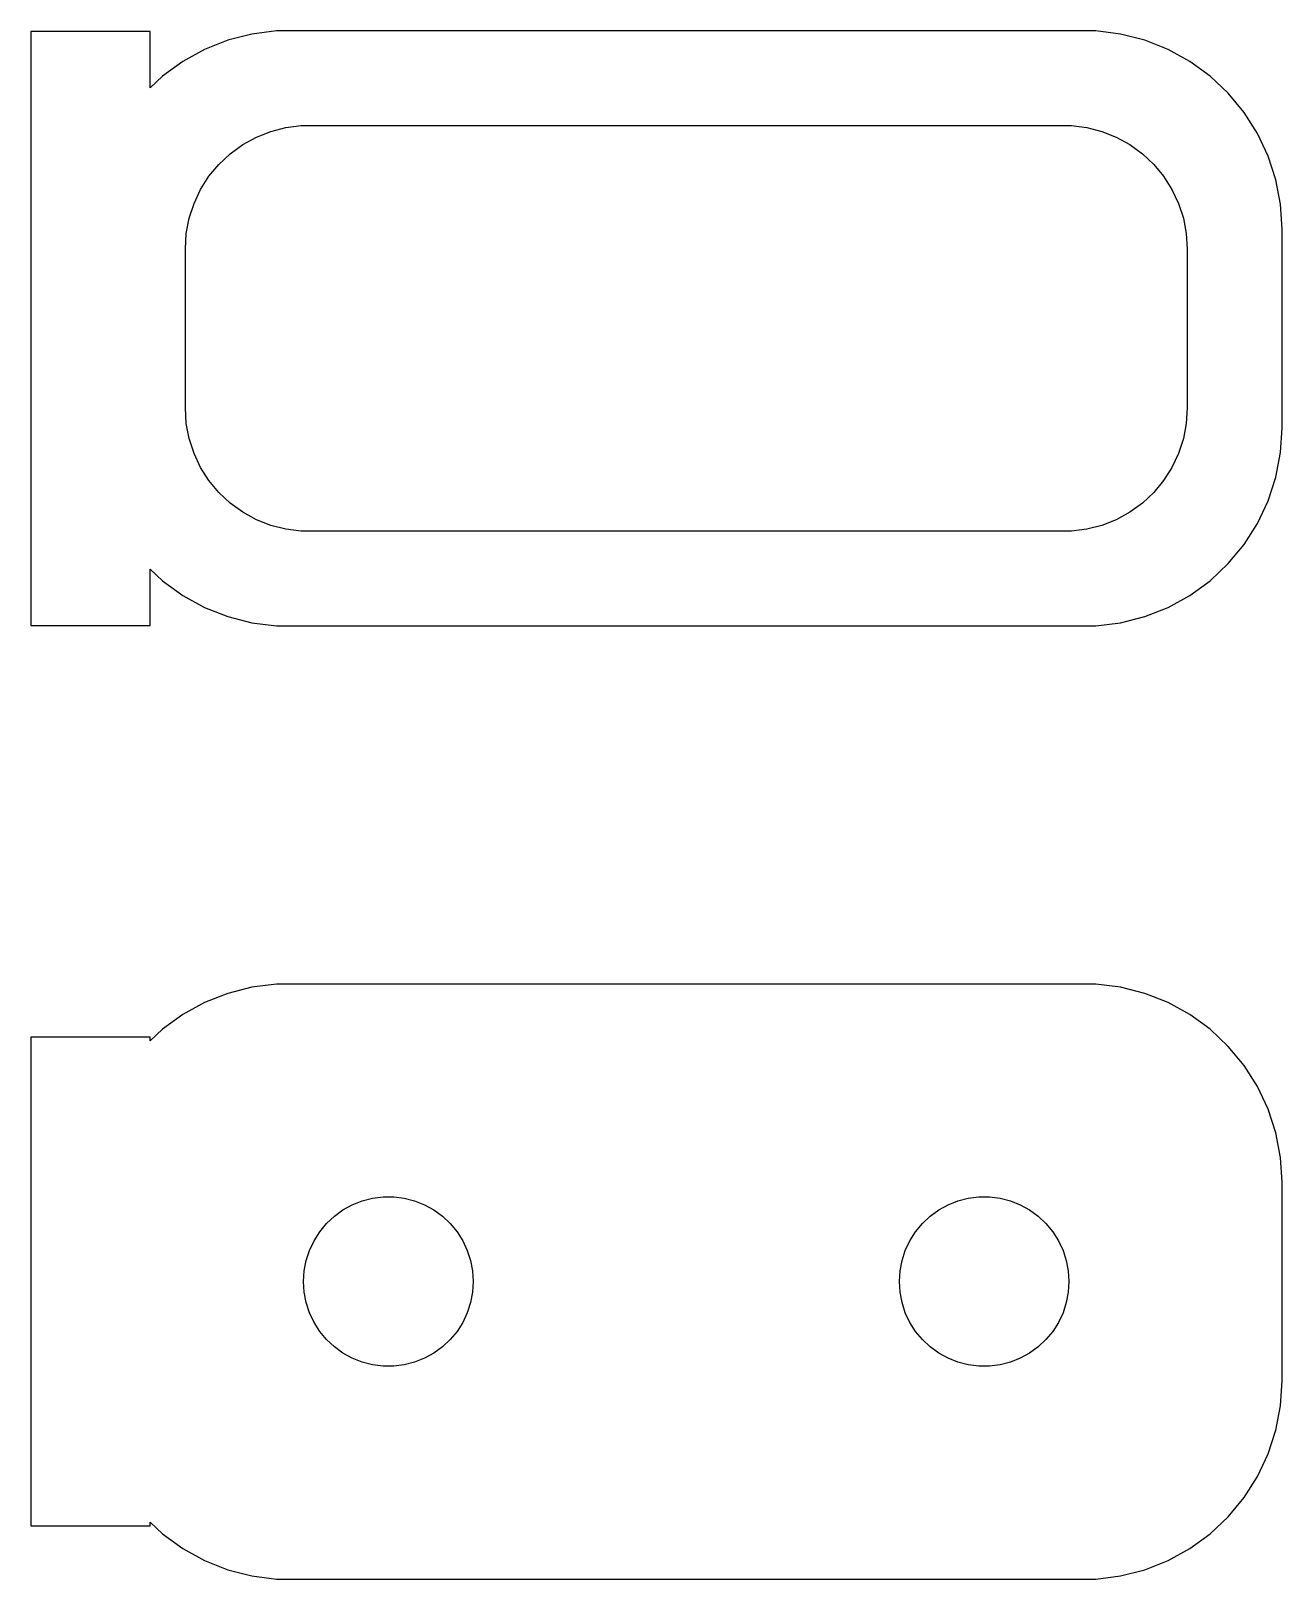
# Model space of a CAD drawing. Header units: metres. Extents: x -16.5 to 15, y 40.5 to 79.5.
import ezdxf

# ---------------------------------------------------------------- set-up
doc = ezdxf.new("R2010")
doc.units = ezdxf.units.M

msp = doc.modelspace()

# ---------------------------------------------------------------- linework, layer by layer
for p, q in [((-13.5, 79.4792), (-16.5, 79.4792)), ((-16.5, 79.4792), (-16.5, 64.5208)), ((-13.5, 78.0587), (-13.5, 79.4792)), ((-11.5451, 79.2553), (-12.1289, 79.0241)), ((-10.9369, 79.4114), (-11.5451, 79.2553)), ((-10.3139, 79.4901), (-10.9369, 79.4114)), ((10.3139, 79.4901), (-10.3139, 79.4901)), ((10.9369, 79.4114), (10.3139, 79.4901)), ((11.5451, 79.2553), (10.9369, 79.4114)), ((12.1289, 79.0241), (11.5451, 79.2553)), ((-12.1289, 79.0241), (-12.6791, 78.7216)), ((12.6791, 78.7216), (12.1289, 79.0241)), ((-13.1871, 78.3526), (-13.5, 78.0587)), ((-12.6791, 78.7216), (-13.1871, 78.3526)), ((13.1871, 78.3526), (12.6791, 78.7216)), ((13.6448, 77.9227), (13.1871, 78.3526)), ((14.0451, 77.4389), (13.6448, 77.9227)), ((14.3815, 76.9088), (14.0451, 77.4389)), ((-11.168, 76.6283), (-10.8254, 76.8167)), ((-10.8254, 76.8167), (-10.4619, 76.9606)), ((-10.4619, 76.9606), (-10.0833, 77.0578)), ((-10.0833, 77.0578), (-9.69545, 77.1068)), ((-9.69545, 77.1068), (9.69545, 77.1068)), ((9.69545, 77.1068), (10.0833, 77.0578)), ((10.0833, 77.0578), (10.4619, 76.9606)), ((10.4619, 76.9606), (10.8254, 76.8167)), ((10.8254, 76.8167), (11.168, 76.6283)), ((14.6489, 76.3406), (14.3815, 76.9088)), ((-11.4842, 76.3985), (-11.168, 76.6283)), ((11.168, 76.6283), (11.4842, 76.3985)), ((-12.0184, 75.8297), (-11.7692, 76.1309)), ((-11.7692, 76.1309), (-11.4842, 76.3985)), ((11.4842, 76.3985), (11.7692, 76.1309)), ((11.7692, 76.1309), (12.0184, 75.8297)), ((14.8429, 75.7434), (14.6489, 76.3406)), ((-12.2279, 75.4996), (-12.0184, 75.8297)), ((12.0184, 75.8297), (12.2279, 75.4996)), ((14.9606, 75.1267), (14.8429, 75.7434)), ((-12.3943, 75.1459), (-12.2279, 75.4996)), ((12.2279, 75.4996), (12.3943, 75.1459)), ((-12.5151, 74.7741), (-12.3943, 75.1459)), ((12.3943, 75.1459), (12.5151, 74.7741)), ((15, 74.5), (14.9606, 75.1267)), ((-12.5884, 74.3902), (-12.5151, 74.7741)), ((12.5151, 74.7741), (12.5884, 74.3902)), ((15, 69.5), (15, 74.5)), ((-12.6129, 74), (-12.5884, 74.3902)), ((12.5884, 74.3902), (12.6129, 74)), ((-12.6129, 70), (-12.6129, 74)), ((12.6129, 74), (12.6129, 70)), ((-12.5884, 69.6098), (-12.6129, 70)), ((12.6129, 70), (12.5884, 69.6098)), ((-12.5151, 69.2259), (-12.5884, 69.6098)), ((12.5884, 69.6098), (12.5151, 69.2259)), ((14.9606, 68.8733), (15, 69.5)), ((-12.3943, 68.8541), (-12.5151, 69.2259)), ((12.5151, 69.2259), (12.3943, 68.8541)), ((-12.2279, 68.5004), (-12.3943, 68.8541)), ((12.3943, 68.8541), (12.2279, 68.5004)), ((14.8429, 68.2566), (14.9606, 68.8733)), ((-12.0184, 68.1703), (-12.2279, 68.5004)), ((12.2279, 68.5004), (12.0184, 68.1703)), ((14.6489, 67.6594), (14.8429, 68.2566)), ((-11.7692, 67.8691), (-12.0184, 68.1703)), ((-11.4842, 67.6015), (-11.7692, 67.8691)), ((11.7692, 67.8691), (11.4842, 67.6015)), ((12.0184, 68.1703), (11.7692, 67.8691)), ((-11.168, 67.3717), (-11.4842, 67.6015)), ((11.4842, 67.6015), (11.168, 67.3717)), ((14.3815, 67.0912), (14.6489, 67.6594)), ((-10.8254, 67.1833), (-11.168, 67.3717)), ((-10.4619, 67.0394), (-10.8254, 67.1833)), ((10.8254, 67.1833), (10.4619, 67.0394)), ((11.168, 67.3717), (10.8254, 67.1833)), ((14.0451, 66.5611), (14.3815, 67.0912)), ((-10.0833, 66.9422), (-10.4619, 67.0394)), ((-9.69545, 66.8932), (-10.0833, 66.9422)), ((9.69545, 66.8932), (-9.69545, 66.8932)), ((10.0833, 66.9422), (9.69545, 66.8932)), ((10.4619, 67.0394), (10.0833, 66.9422)), ((13.6448, 66.0773), (14.0451, 66.5611)), ((-13.5, 64.5208), (-13.5, 65.9413)), ((-13.5, 65.9413), (-13.1871, 65.6474)), ((13.1871, 65.6474), (13.6448, 66.0773)), ((-13.1871, 65.6474), (-12.6791, 65.2784)), ((12.6791, 65.2784), (13.1871, 65.6474)), ((-12.6791, 65.2784), (-12.1289, 64.9759)), ((12.1289, 64.9759), (12.6791, 65.2784)), ((-12.1289, 64.9759), (-11.5451, 64.7447)), ((-11.5451, 64.7447), (-10.9369, 64.5886)), ((10.9369, 64.5886), (11.5451, 64.7447)), ((11.5451, 64.7447), (12.1289, 64.9759)), ((-16.5, 64.5208), (-13.5, 64.5208)), ((-10.9369, 64.5886), (-10.3139, 64.5099)), ((-10.3139, 64.5099), (10.3139, 64.5099)), ((10.3139, 64.5099), (10.9369, 64.5886)), ((-10.9369, 55.4114), (-11.5451, 55.2553)), ((-10.3139, 55.4901), (-10.9369, 55.4114)), ((10.3139, 55.4901), (-10.3139, 55.4901)), ((10.9369, 55.4114), (10.3139, 55.4901)), ((11.5451, 55.2553), (10.9369, 55.4114)), ((-12.1289, 55.0241), (-12.6791, 54.7216)), ((-11.5451, 55.2553), (-12.1289, 55.0241)), ((12.1289, 55.0241), (11.5451, 55.2553)), ((12.6791, 54.7216), (12.1289, 55.0241)), ((-12.6791, 54.7216), (-13.1871, 54.3526)), ((13.1871, 54.3526), (12.6791, 54.7216)), ((-13.1871, 54.3526), (-13.5, 54.0587)), ((13.6448, 53.9227), (13.1871, 54.3526)), ((-13.5, 54.1526), (-16.5, 54.1526)), ((-16.5, 54.1526), (-16.5, 41.8474)), ((-13.5, 54.0587), (-13.5, 54.1526)), ((14.0451, 53.4389), (13.6448, 53.9227)), ((14.3815, 52.9088), (14.0451, 53.4389)), ((14.6489, 52.3406), (14.3815, 52.9088)), ((14.8429, 51.7434), (14.6489, 52.3406)), ((14.9606, 51.1267), (14.8429, 51.7434)), ((15, 50.5), (14.9606, 51.1267)), ((15, 45.5), (15, 50.5)), ((-8.64413, 49.8029), (-8.40915, 49.9321)), ((-8.40915, 49.9321), (-8.15984, 50.0308)), ((-8.15984, 50.0308), (-7.9001, 50.0975)), ((-7.9001, 50.0975), (-7.63406, 50.1311)), ((-7.63406, 50.1311), (-7.36592, 50.1311)), ((-7.36592, 50.1311), (-7.09988, 50.0975)), ((-7.09988, 50.0975), (-6.84015, 50.0308)), ((-6.84015, 50.0308), (-6.59084, 49.9321)), ((-6.59084, 49.9321), (-6.35585, 49.8029)), ((6.35585, 49.8029), (6.59084, 49.9321)), ((6.59084, 49.9321), (6.84015, 50.0308)), ((6.84015, 50.0308), (7.09988, 50.0975)), ((7.09988, 50.0975), (7.36592, 50.1311)), ((7.36592, 50.1311), (7.63406, 50.1311)), ((7.63406, 50.1311), (7.9001, 50.0975)), ((7.9001, 50.0975), (8.15984, 50.0308)), ((8.15984, 50.0308), (8.40915, 49.9321)), ((8.40915, 49.9321), (8.64413, 49.8029)), ((-9.05655, 49.4617), (-8.86108, 49.6453)), ((-8.86108, 49.6453), (-8.64413, 49.8029)), ((-6.35585, 49.8029), (-6.1389, 49.6453)), ((-6.1389, 49.6453), (-5.94344, 49.4617)), ((5.94344, 49.4617), (6.1389, 49.6453)), ((6.1389, 49.6453), (6.35585, 49.8029)), ((8.64413, 49.8029), (8.86108, 49.6453)), ((8.86108, 49.6453), (9.05655, 49.4617)), ((-9.37117, 49.0287), (-9.22748, 49.2551)), ((-9.22748, 49.2551), (-9.05655, 49.4617)), ((-5.94344, 49.4617), (-5.77251, 49.2551)), ((-5.77251, 49.2551), (-5.62881, 49.0287)), ((5.62881, 49.0287), (5.77251, 49.2551)), ((5.77251, 49.2551), (5.94344, 49.4617)), ((9.05655, 49.4617), (9.22748, 49.2551)), ((9.22748, 49.2551), (9.37117, 49.0287)), ((-9.56821, 48.531), (-9.48534, 48.786)), ((-9.48534, 48.786), (-9.37117, 49.0287)), ((-5.62881, 49.0287), (-5.51465, 48.786)), ((-5.51465, 48.786), (-5.43178, 48.531)), ((5.43178, 48.531), (5.51465, 48.786)), ((5.51465, 48.786), (5.62881, 49.0287)), ((9.37117, 49.0287), (9.48534, 48.786)), ((9.48534, 48.786), (9.56821, 48.531)), ((-9.61845, 48.2676), (-9.56821, 48.531)), ((-5.43178, 48.531), (-5.38153, 48.2676)), ((5.38153, 48.2676), (5.43178, 48.531)), ((9.56821, 48.531), (9.61845, 48.2676)), ((-9.63528, 48), (-9.61845, 48.2676)), ((-9.61845, 47.7324), (-9.63528, 48)), ((-5.38153, 48.2676), (-5.3647, 48)), ((-5.3647, 48), (-5.38153, 47.7324)), ((5.3647, 48), (5.38153, 48.2676)), ((5.38153, 47.7324), (5.3647, 48)), ((9.61845, 48.2676), (9.63528, 48)), ((9.63528, 48), (9.61845, 47.7324)), ((-9.56821, 47.469), (-9.61845, 47.7324)), ((-5.38153, 47.7324), (-5.43178, 47.469)), ((5.43178, 47.469), (5.38153, 47.7324)), ((9.61845, 47.7324), (9.56821, 47.469)), ((-9.48534, 47.214), (-9.56821, 47.469)), ((-9.37117, 46.9713), (-9.48534, 47.214)), ((-5.51465, 47.214), (-5.62881, 46.9713)), ((-5.43178, 47.469), (-5.51465, 47.214)), ((5.51465, 47.214), (5.43178, 47.469)), ((5.62881, 46.9713), (5.51465, 47.214)), ((9.48534, 47.214), (9.37117, 46.9713)), ((9.56821, 47.469), (9.48534, 47.214)), ((-9.22748, 46.7449), (-9.37117, 46.9713)), ((-5.62881, 46.9713), (-5.77251, 46.7449)), ((5.77251, 46.7449), (5.62881, 46.9713)), ((9.37117, 46.9713), (9.22748, 46.7449)), ((-9.05655, 46.5383), (-9.22748, 46.7449)), ((-8.86108, 46.3547), (-9.05655, 46.5383)), ((-5.94344, 46.5383), (-6.1389, 46.3547)), ((-5.77251, 46.7449), (-5.94344, 46.5383)), ((5.94344, 46.5383), (5.77251, 46.7449)), ((6.1389, 46.3547), (5.94344, 46.5383)), ((9.05655, 46.5383), (8.86108, 46.3547)), ((9.22748, 46.7449), (9.05655, 46.5383)), ((-8.64413, 46.1971), (-8.86108, 46.3547)), ((-8.40915, 46.0679), (-8.64413, 46.1971)), ((-8.15984, 45.9692), (-8.40915, 46.0679)), ((-6.59084, 46.0679), (-6.84015, 45.9692)), ((-6.35585, 46.1971), (-6.59084, 46.0679)), ((-6.1389, 46.3547), (-6.35585, 46.1971)), ((6.35585, 46.1971), (6.1389, 46.3547)), ((6.59084, 46.0679), (6.35585, 46.1971)), ((6.84015, 45.9692), (6.59084, 46.0679)), ((8.40915, 46.0679), (8.15984, 45.9692)), ((8.64413, 46.1971), (8.40915, 46.0679)), ((8.86108, 46.3547), (8.64413, 46.1971)), ((-7.9001, 45.9025), (-8.15984, 45.9692)), ((-7.63406, 45.8689), (-7.9001, 45.9025)), ((-7.36592, 45.8689), (-7.63406, 45.8689)), ((-7.09988, 45.9025), (-7.36592, 45.8689)), ((-6.84015, 45.9692), (-7.09988, 45.9025)), ((7.09988, 45.9025), (6.84015, 45.9692)), ((7.36592, 45.8689), (7.09988, 45.9025)), ((7.63406, 45.8689), (7.36592, 45.8689)), ((7.9001, 45.9025), (7.63406, 45.8689)), ((8.15984, 45.9692), (7.9001, 45.9025)), ((14.9606, 44.8733), (15, 45.5)), ((14.8429, 44.2566), (14.9606, 44.8733)), ((14.6489, 43.6594), (14.8429, 44.2566)), ((14.3815, 43.0912), (14.6489, 43.6594)), ((14.0451, 42.5611), (14.3815, 43.0912)), ((13.6448, 42.0773), (14.0451, 42.5611)), ((-16.5, 41.8474), (-13.5, 41.8474)), ((-13.5, 41.8474), (-13.5, 41.9413)), ((-13.5, 41.9413), (-13.1871, 41.6474)), ((13.1871, 41.6474), (13.6448, 42.0773)), ((-13.1871, 41.6474), (-12.6791, 41.2784)), ((12.6791, 41.2784), (13.1871, 41.6474)), ((-12.6791, 41.2784), (-12.1289, 40.9759)), ((-12.1289, 40.9759), (-11.5451, 40.7447)), ((11.5451, 40.7447), (12.1289, 40.9759)), ((12.1289, 40.9759), (12.6791, 41.2784)), ((-11.5451, 40.7447), (-10.9369, 40.5886)), ((-10.9369, 40.5886), (-10.3139, 40.5099)), ((10.3139, 40.5099), (10.9369, 40.5886)), ((10.9369, 40.5886), (11.5451, 40.7447)), ((-10.3139, 40.5099), (10.3139, 40.5099))]:
    msp.add_line(p, q)

doc.saveas('drawing.dxf')
